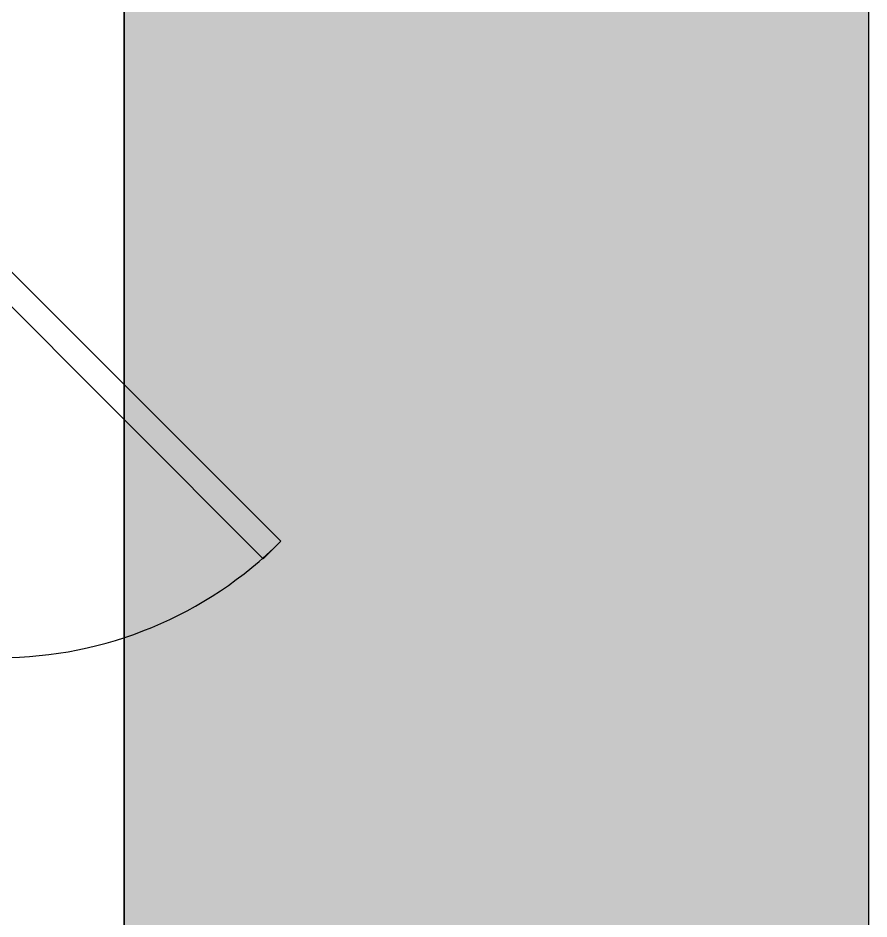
# Model space of a CAD drawing. Header units: millimetres. Extents: x 0 to 1390178, y 0 to 110113.
# Drawn here: x 386001 to 387372, y 33956 to 35408 of the extents above; entities that cross this region are included whole.
import ezdxf
from ezdxf.xclip import XClip

# ---------------------------------------------------------------- set-up
doc = ezdxf.new("R2010")
doc.units = ezdxf.units.MM
doc.header["$LTSCALE"] = 100
doc.header["$XCLIPFRAME"] = 0
doc.layers.add('X - 평면도$0$4', color=4, linetype='Continuous')
doc.layers.add('X - 평면도$0$AA-XXXX-PARK', color=8, linetype='Continuous')
doc.layers.add('X - 평면도$0$A-door', color=4, linetype='Continuous', lineweight=25)

# ---------------------------------------------------------------- blocks, each defined once
blk = doc.blocks.new('*U1013')
at = {"layer": 'X - 평면도$0$A-door', "color": 8}
for p, q in [((670, 0), (30, 0)), ((45, -45), (655, -45)), ((655, -120), (45, -120))]:
    blk.add_line(p, q, dxfattribs=at)
at = {"layer": 'X - 평면도$0$A-door'}
for points in [[(482.5, 452.5), (30, 0), (58.3, -28.3), (510.8, 424.3)], [(1.6, -15), (1.6, -15), (1.6, -15), (0, -15), (0, 0), (30, 0), (30, -45), (45, -45), (45, -120), (0, -120), (0, -105), (1.6, -105), (1.6, -105), (1.6, -105), (1.6, -118.4), (43.4, -118.4), (43.4, -46.6), (28.4, -46.6), (28.4, -1.6), (1.6, -1.6)], [(698.4, -15), (698.4, -15), (698.4, -15), (700, -15), (700, 0), (670, 0), (670, -45), (655, -45), (655, -120), (700, -120), (700, -105), (698.4, -105), (698.4, -105), (698.4, -105), (698.4, -118.4), (656.6, -118.4), (656.6, -46.6), (671.6, -46.6), (671.6, -1.6), (698.4, -1.6)]]:
    blk.add_lwpolyline(points, close=True, dxfattribs=at)
at = {"layer": 'X - 평면도$0$A-door', "color": 8}
for points in [[(20, -118.4), (1.6, -118.4), (1.6, -1.6), (20, -1.6), (20, -3.2), (3.2, -3.2), (3.2, -116.8), (20, -116.8)], [(680, -118.4), (698.4, -118.4), (698.4, -1.6), (680, -1.6), (680, -3.2), (696.8, -3.2), (696.8, -116.8), (680, -116.8)]]:
    blk.add_lwpolyline(points, close=True, dxfattribs=at)
blk.add_arc((30, 0), 640, 0, 45, dxfattribs=at)
blk = doc.blocks.new('X - 평면도$0$A$Cfb342870')
at = {"layer": 'X - 평면도$0$A-door', "rotation": 270}
blk.add_blockref('*U1013', (-13417.2, 16600.9), dxfattribs=at)
blk = doc.blocks.new('X - 평면도', base_point=(-475.4, -286.7))
at = {"layer": 'X - 평면도$0$AA-XXXX-PARK'}
h = blk.add_hatch(dxfattribs=at)
h.set_pattern_fill('HONEY,_O', color=256, scale=30)
h.set_pattern_definition([(0, (0, 0), (142.875, 82.4889), [95.25, -190.5]), (120, (0, 0), (-142.874983, 82.48893), [95.25, -190.5]), (60, (0, 0), (1.7e-05, 164.97783), [-190.5, 95.25])])
edge = h.paths.add_edge_path()
edge.add_line((569820.8, 46253.1), (569820.8, 44953.1))
edge.add_line((569820.8, 44953.1), (574622, 44953.1))
edge.add_line((574622, 44953.1), (574622, 55593.1))
edge.add_line((574622, 55593.1), (570172, 55593.1))
edge.add_line((570172, 55593.1), (570172, 62883.1))
edge.add_line((570172, 62883.1), (571907, 62883.1))
edge.add_line((571907, 62883.1), (571907, 66088.1))
edge.add_line((571907, 66088.1), (570707, 66088.1))
edge.add_line((570707, 66088.1), (570707, 64083.1))
edge.add_line((570707, 64083.1), (567272, 64083.1))
edge.add_line((567272, 64083.1), (567272, 62883.1))
edge.add_line((567272, 62883.1), (568972, 62883.1))
edge.add_line((568972, 62883.1), (568972, 54393.1))
edge.add_line((568972, 54393.1), (573422, 54393.1))
edge.add_line((573422, 54393.1), (573422, 46153.1))
edge.add_line((573422, 46153.1), (571722, 46153.1))
edge.add_line((571722, 46153.1), (571722, 46253.1))
edge.add_line((571722, 46253.1), (569820.8, 46253.1))
at = {"layer": 'X - 평면도$0$4'}
blk.add_line((573422, 46453.1), (573422, 54193.1), dxfattribs=at)
at = {"layer": 'X - 평면도$0$AA-XXXX-PARK'}
blk.add_lwpolyline([(569820.8, 46253.1), (569820.8, 44953.1), (574622, 44953.1), (574622, 55593.1), (570172, 55593.1), (570172, 62883.1), (571907, 62883.1), (571907, 66088.1), (570707, 66088.1), (570707, 64083.1), (567272, 64083.1), (567272, 62883.1), (568972, 62883.1), (568972, 54393.1), (573422, 54393.1), (573422, 46153.1), (571722, 46153.1), (571722, 46253.1), (569820.8, 46253.1)], dxfattribs=at)
blk.add_blockref('X - 평면도$0$A$Cfb342870', (586639.2, 33202.2))

msp = doc.modelspace()

# ---------------------------------------------------------------- block references
ref = msp.add_blockref('X - 평면도', (-187725.3, -15042.6))
XClip(ref).set_block_clipping_path([(523249.9173510034, 14755.918452476), (607249.9173510034, 74155.918452476)])

doc.saveas('drawing.dxf')
